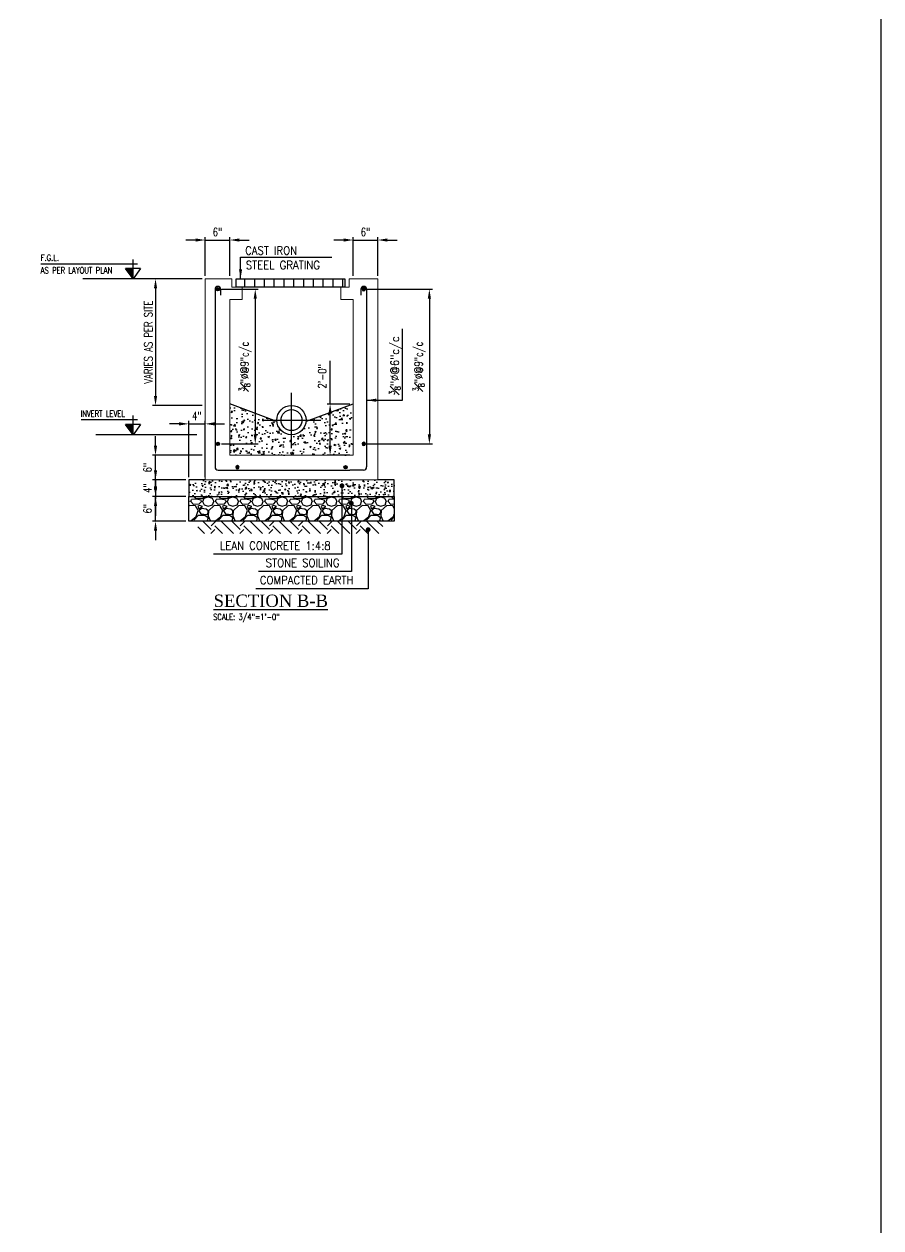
# Model space of a CAD drawing. Header units: feet. Extents: x 50754 to 76410, y 49660 to 67674.
# Drawn here: x 56347.3 to 56555.8, y 67088.2 to 67381.2 of the extents above; entities that cross this region are included whole.
import ezdxf

# ---------------------------------------------------------------- set-up
doc = ezdxf.new("R2010")
doc.units = ezdxf.units.FT
doc.header["$PDMODE"] = 32
for name, color, linetype in [('A-TYP-H-TEXT', 2, 'Continuous'), ('A-TYP-ST-LEVEL', 1, 'Continuous'), ('axis', 8, 'Continuous'), ('BEAM', 2, 'Continuous'), ('BOT-STEEL', 6, 'Continuous'), ('dim', 1, 'Continuous'), ('hatch', 8, 'Continuous'), ('PL', 1, 'Continuous'), ('S-BLOWUP COLUMN', 4, 'Continuous'), ('Sewer Details Hatch', 1, 'Continuous'), ('Sewer Details Pipes', 4, 'Continuous'), ('WALL HATCH EXIST', 253, 'Continuous'), ('Water Supply Details Text', 3, 'Continuous'), ('X Line', 1, 'Continuous')]:
    doc.layers.add(name, color=color, linetype=linetype)
doc.styles.add('HADINGS', font='times.ttf')
doc.styles.add('rizwan', font='romans.shx', dxfattribs={"width": 0.75})
doc.styles.add('ROMANS', font='romans.shx', dxfattribs={"width": 0.9})
doc.styles.add('STYLE4', font='romans.shx')
doc.dimstyles.new('STYLE-64', dxfattribs={"dimscale": 64, "dimtxt": 0.09375, "dimasz": 0.09375, "dimexe": 0.0625, "dimexo": 0.0625, "dimgap": 0.03125, "dimtad": 1, "dimzin": 3, "dimdsep": 46, "dimlunit": 4, "dimtxsty": 'rizwan', "dimcen": 0.125, "dimdle": 4, "dimclrd": 1, "dimclre": 1, "dimclrt": 2, "dimadec": 0, "dimazin": 0, "dimtfac": 0.5, "dimtix": 1, "dimtmove": 2, "dimatfit": 3, "dimfxl": 1, "dimfrac": 1, "dimtolj": 1, "dimtzin": 3, "dimarcsym": 0})

# ---------------------------------------------------------------- blocks, each defined once
blk = doc.blocks.new('*D112')
at = {"layer": 'Defpoints', "color": 0, "ltscale": 1.5, "transparency": 16777216}
for p in [(56397.4, 67328.64), (56391.4, 67319.19), (56397.4, 67319.19)]:
    blk.add_point(p, dxfattribs=at)
at = {"layer": 'dim', "color": 1, "lineweight": -2, "ltscale": 1.5, "transparency": 16777216}
for p, q in [((56389.06, 67328.64), (56386.71, 67328.64)), ((56391.4, 67319.91), (56391.4, 67329.36)), ((56391.4, 67328.64), (56397.4, 67328.64)), ((56397.4, 67319.91), (56397.4, 67329.36)), ((56399.75, 67328.64), (56402.09, 67328.64))]:
    blk.add_line(p, q, dxfattribs=at)
at = {"layer": 'dim', "color": 1, "ltscale": 1.5, "transparency": 16777216}
for points in [[(56389.06, 67329.03), (56389.06, 67328.24), (56391.4, 67328.64)], [(56399.75, 67329.03), (56399.75, 67328.24), (56397.4, 67328.64)]]:
    blk.add_solid(points, dxfattribs=at)
at = {"layer": 'dim', "color": 2, "ltscale": 1.5, "transparency": 16777216, "insert": (56394.4, 67330.58), "char_height": 2, "attachment_point": 5, "style": 'rizwan'}
blk.add_mtext('\\A1;6"', dxfattribs=at)
blk = doc.blocks.new('*D113')
at = {"layer": 'Defpoints', "color": 0, "ltscale": 1.5, "transparency": 16777216}
for p in [(56433.4, 67328.64), (56427.4, 67319.19), (56433.4, 67319.19)]:
    blk.add_point(p, dxfattribs=at)
at = {"layer": 'dim', "color": 1, "lineweight": -2, "ltscale": 1.5, "transparency": 16777216}
for p, q in [((56425.06, 67328.64), (56422.71, 67328.64)), ((56427.4, 67319.91), (56427.4, 67329.36)), ((56427.4, 67328.64), (56433.4, 67328.64)), ((56433.4, 67319.91), (56433.4, 67329.36)), ((56435.75, 67328.64), (56438.09, 67328.64))]:
    blk.add_line(p, q, dxfattribs=at)
at = {"layer": 'dim', "color": 1, "ltscale": 1.5, "transparency": 16777216}
for points in [[(56425.06, 67329.03), (56425.06, 67328.24), (56427.4, 67328.64)], [(56435.75, 67329.03), (56435.75, 67328.24), (56433.4, 67328.64)]]:
    blk.add_solid(points, dxfattribs=at)
at = {"layer": 'dim', "color": 2, "ltscale": 1.5, "transparency": 16777216, "insert": (56430.4, 67330.58), "char_height": 2, "attachment_point": 5, "style": 'rizwan'}
blk.add_mtext('\\A1;6"', dxfattribs=at)
blk = doc.blocks.new('*D114')
at = {"layer": 'Defpoints', "color": 0, "ltscale": 1.5, "transparency": 16777216}
for p in [(56391.4, 67319.19), (56379.32, 67288.38), (56391.4, 67288.38)]:
    blk.add_point(p, dxfattribs=at)
at = {"layer": 'dim', "color": 1, "lineweight": -2, "ltscale": 1.5, "transparency": 16777216}
for p, q in [((56390.68, 67319.19), (56378.6, 67319.19)), ((56379.32, 67316.85), (56379.32, 67290.72)), ((56390.68, 67288.38), (56378.6, 67288.38))]:
    blk.add_line(p, q, dxfattribs=at)
at = {"layer": 'dim', "color": 1, "ltscale": 1.5, "transparency": 16777216}
for points in [[(56378.93, 67316.85), (56379.71, 67316.85), (56379.32, 67319.19)], [(56378.93, 67290.72), (56379.71, 67290.72), (56379.32, 67288.38)]]:
    blk.add_solid(points, dxfattribs=at)
at = {"layer": 'dim', "color": 2, "ltscale": 1.5, "transparency": 16777216, "insert": (56377.57, 67303.79), "char_height": 2, "attachment_point": 5, "rotation": 90, "style": 'rizwan'}
blk.add_mtext('\\A1;VARIES AS PER SITE', dxfattribs=at)
blk = doc.blocks.new('*D115')
at = {"layer": 'Defpoints', "color": 0, "ltscale": 1.5, "transparency": 16777216}
for p in [(56379.32, 67276.25), (56391.4, 67276.25), (56387.4, 67270.25)]:
    blk.add_point(p, dxfattribs=at)
at = {"layer": 'dim', "color": 1, "lineweight": -2, "ltscale": 1.5, "transparency": 16777216}
for p, q in [((56379.32, 67278.59), (56379.32, 67280.94)), ((56390.68, 67276.25), (56378.6, 67276.25)), ((56379.32, 67270.25), (56379.32, 67276.25)), ((56386.68, 67270.25), (56378.6, 67270.25)), ((56379.32, 67267.9), (56379.32, 67265.56))]:
    blk.add_line(p, q, dxfattribs=at)
at = {"layer": 'dim', "color": 1, "ltscale": 1.5, "transparency": 16777216}
for points in [[(56378.93, 67278.59), (56379.71, 67278.59), (56379.32, 67276.25)], [(56378.93, 67267.9), (56379.71, 67267.9), (56379.32, 67270.25)]]:
    blk.add_solid(points, dxfattribs=at)
at = {"layer": 'dim', "color": 2, "ltscale": 1.5, "transparency": 16777216, "insert": (56377.38, 67273.25), "char_height": 2, "attachment_point": 5, "rotation": 90, "style": 'rizwan'}
blk.add_mtext('\\A1;6"', dxfattribs=at)
blk = doc.blocks.new('*D116')
at = {"layer": 'Defpoints', "color": 0, "ltscale": 1.5, "transparency": 16777216}
for p in [(56387.4, 67270.25), (56379.32, 67266.25), (56387.4, 67266.25)]:
    blk.add_point(p, dxfattribs=at)
at = {"layer": 'dim', "color": 1, "lineweight": -2, "ltscale": 1.5, "transparency": 16777216}
for p, q in [((56379.32, 67272.59), (56379.32, 67274.94)), ((56386.68, 67270.25), (56378.6, 67270.25)), ((56379.32, 67270.25), (56379.32, 67266.25)), ((56386.68, 67266.25), (56378.6, 67266.25)), ((56379.32, 67263.9), (56379.32, 67261.56))]:
    blk.add_line(p, q, dxfattribs=at)
at = {"layer": 'dim', "color": 1, "ltscale": 1.5, "transparency": 16777216}
for points in [[(56378.93, 67272.59), (56379.71, 67272.59), (56379.32, 67270.25)], [(56378.93, 67263.9), (56379.71, 67263.9), (56379.32, 67266.25)]]:
    blk.add_solid(points, dxfattribs=at)
at = {"layer": 'dim', "color": 2, "ltscale": 1.5, "transparency": 16777216, "insert": (56377.38, 67268.25), "char_height": 2, "attachment_point": 5, "rotation": 90, "style": 'rizwan'}
blk.add_mtext('\\A1;4"', dxfattribs=at)
blk = doc.blocks.new('A$C76BB0DB5')
at = {"layer": 'BOT-STEEL', "ltscale": 0.05}
h = blk.add_hatch(color=256, dxfattribs=at)
h.dxf.hatch_style = 1
h.paths.add_polyline_path([(-0.75, 0, 1), (0.75, 0, 1)])
blk.add_circle((0, 0), 0.75, dxfattribs=at)
blk = doc.blocks.new('*D117')
at = {"layer": 'Defpoints', "color": 0, "ltscale": 1.5, "transparency": 16777216}
for p in [(56391.4, 67283.9), (56387.4, 67270.25), (56391.4, 67270.25)]:
    blk.add_point(p, dxfattribs=at)
at = {"layer": 'dim', "color": 1, "lineweight": -2, "ltscale": 1.5, "transparency": 16777216}
for p, q in [((56385.06, 67283.9), (56382.71, 67283.9)), ((56387.4, 67270.97), (56387.4, 67284.62)), ((56387.4, 67283.9), (56391.4, 67283.9)), ((56391.4, 67270.97), (56391.4, 67284.62)), ((56393.75, 67283.9), (56396.09, 67283.9))]:
    blk.add_line(p, q, dxfattribs=at)
at = {"layer": 'dim', "color": 1, "ltscale": 1.5, "transparency": 16777216}
for points in [[(56385.06, 67284.29), (56385.06, 67283.51), (56387.4, 67283.9)], [(56393.75, 67284.29), (56393.75, 67283.51), (56391.4, 67283.9)]]:
    blk.add_solid(points, dxfattribs=at)
at = {"layer": 'dim', "color": 2, "ltscale": 1.5, "transparency": 16777216, "insert": (56389.4, 67285.84), "char_height": 2, "attachment_point": 5, "style": 'rizwan'}
blk.add_mtext('\\A1;4"', dxfattribs=at)
blk = doc.blocks.new('*D118')
at = {"layer": 'Defpoints', "color": 0, "ltscale": 1.5, "transparency": 16777216}
for p in [(56394.67, 67316.68), (56394.67, 67279.03), (56403.58, 67279.03)]:
    blk.add_point(p, dxfattribs=at)
at = {"layer": 'dim', "color": 1, "lineweight": -2, "ltscale": 1.5, "transparency": 16777216}
for p, q in [((56395.39, 67316.68), (56404.3, 67316.68)), ((56403.58, 67314.33), (56403.58, 67281.37)), ((56395.39, 67279.03), (56404.3, 67279.03))]:
    blk.add_line(p, q, dxfattribs=at)
at = {"layer": 'dim', "color": 1, "ltscale": 1.5, "transparency": 16777216}
for points in [[(56403.19, 67314.33), (56403.97, 67314.33), (56403.58, 67316.68)], [(56403.19, 67281.37), (56403.97, 67281.37), (56403.58, 67279.03)]]:
    blk.add_solid(points, dxfattribs=at)
at = {"layer": 'dim', "color": 2, "ltscale": 1.5, "transparency": 16777216, "insert": (56401.1, 67297.85), "char_height": 2, "attachment_point": 5, "rotation": 90, "style": 'rizwan'}
blk.add_mtext('\\A1;{\\H0.7x;\\S3#8;\\H1.4286x;"%%C@9"c/c}', dxfattribs=at)
blk = doc.blocks.new('*D119')
at = {"layer": 'Defpoints', "color": 0, "ltscale": 1.5, "transparency": 16777216}
for p in [(56429.59, 67316.68), (56429.59, 67279.03), (56445.95, 67279.03)]:
    blk.add_point(p, dxfattribs=at)
at = {"layer": 'dim', "color": 1, "lineweight": -2, "ltscale": 1.5, "transparency": 16777216}
for p, q in [((56430.31, 67316.68), (56446.67, 67316.68)), ((56445.95, 67314.33), (56445.95, 67281.37)), ((56430.31, 67279.03), (56446.67, 67279.03))]:
    blk.add_line(p, q, dxfattribs=at)
at = {"layer": 'dim', "color": 1, "ltscale": 1.5, "transparency": 16777216}
for points in [[(56445.55, 67314.33), (56446.34, 67314.33), (56445.95, 67316.68)], [(56445.55, 67281.37), (56446.34, 67281.37), (56445.95, 67279.03)]]:
    blk.add_solid(points, dxfattribs=at)
at = {"layer": 'dim', "color": 2, "ltscale": 1.5, "transparency": 16777216, "insert": (56443.46, 67297.85), "char_height": 2, "attachment_point": 5, "rotation": 90, "style": 'rizwan'}
blk.add_mtext('\\A1;{\\H0.7x;\\S3#8;\\H1.4286x;"%%C@9"c/c}', dxfattribs=at)
blk = doc.blocks.new('*D120')
at = {"layer": 'Defpoints', "color": 0, "ltscale": 1.5, "transparency": 16777216}
for p in [(56379.32, 67266.25), (56387.4, 67266.25), (56387.4, 67260.25)]:
    blk.add_point(p, dxfattribs=at)
at = {"layer": 'dim', "color": 1, "lineweight": -2, "ltscale": 1.5, "transparency": 16777216}
for p, q in [((56379.32, 67268.59), (56379.32, 67270.94)), ((56386.68, 67266.25), (56378.6, 67266.25)), ((56379.32, 67260.25), (56379.32, 67266.25)), ((56386.68, 67260.25), (56378.6, 67260.25)), ((56379.32, 67257.9), (56379.32, 67255.56))]:
    blk.add_line(p, q, dxfattribs=at)
at = {"layer": 'dim', "color": 1, "ltscale": 1.5, "transparency": 16777216}
for points in [[(56378.93, 67268.59), (56379.71, 67268.59), (56379.32, 67266.25)], [(56378.93, 67257.9), (56379.71, 67257.9), (56379.32, 67260.25)]]:
    blk.add_solid(points, dxfattribs=at)
at = {"layer": 'dim', "color": 2, "ltscale": 1.5, "transparency": 16777216, "insert": (56377.38, 67263.25), "char_height": 2, "attachment_point": 5, "rotation": 90, "style": 'rizwan'}
blk.add_mtext('\\A1;6"', dxfattribs=at)
blk = doc.blocks.new('*D131')
at = {"layer": 'Defpoints', "color": 0, "ltscale": 1.5, "transparency": 16777216}
for p in [(56427.33, 67288.72), (56421.8, 67276.25), (56427.33, 67276.25)]:
    blk.add_point(p, dxfattribs=at)
at = {"layer": 'dim', "color": 1, "lineweight": -2, "ltscale": 1.5, "transparency": 16777216}
for p, q in [((56421.8, 67288.72), (56421.8, 67299.24)), ((56426.61, 67288.72), (56421.08, 67288.72)), ((56421.8, 67278.59), (56421.8, 67286.37)), ((56426.61, 67276.25), (56421.08, 67276.25))]:
    blk.add_line(p, q, dxfattribs=at)
at = {"layer": 'dim', "color": 1, "ltscale": 1.5, "transparency": 16777216}
for points in [[(56421.4, 67286.37), (56422.19, 67286.37), (56421.8, 67288.72)], [(56421.4, 67278.59), (56422.19, 67278.59), (56421.8, 67276.25)]]:
    blk.add_solid(points, dxfattribs=at)
at = {"layer": 'dim', "color": 2, "ltscale": 1.5, "transparency": 16777216, "insert": (56419.86, 67295.45), "char_height": 2, "attachment_point": 5, "rotation": 90, "style": 'rizwan'}
blk.add_mtext('\\A1;2\'-0"', dxfattribs=at)

msp = doc.modelspace()

# ---------------------------------------------------------------- hatches: boundary and pattern name
at = {"layer": 'A-TYP-ST-LEVEL', "linetype": 'Continuous', "ltscale": 1.5}
for points in [[(56372.0363, 67321.72598), (56373.86594, 67321.72598), (56373.86594, 67319.19467)], [(56372.0363, 67283.77941), (56373.86594, 67283.77941), (56373.86594, 67281.2481)]]:
    msp.add_hatch(color=1, dxfattribs=at).paths.add_polyline_path(points)
at = {"layer": 'BEAM'}
h = msp.add_hatch(dxfattribs=at)
h.set_pattern_fill('AR-CONC', color=252, scale=0.5, style=0)
h.set_pattern_definition([(50, (57756.314, 64257.3092), (3.586301, -0.3137607), [0.375, -4.125]), (355, (57756.314, 64257.3092), (-0.6937567, 3.7609607), [0.3, -3.3]), (100.45144, (57756.613, 64257.283), (2.8925442, 3.4472), [0.318701, -3.5057106]), (46.1842, (57756.314, 64258.309), (5.3362067, -0.8275964), [0.5625, -6.1875]), (96.63564, (57756.759, 64258.24), (4.67331, 4.870593), [0.478052, -5.258569]), (351.18416, (57756.314, 64258.309), (4.67331, 4.870593), [0.45, -4.95]), (21, (57756.814, 64258.0592), (2.9845353, -2.0130945), [0.375, -4.125]), (326, (57756.814, 64258.0592), (1.2165767, 3.6257502), [0.3, -3.3]), (71.45144, (57757.0628, 64257.8914), (4.201112, 1.6126558), [0.318701, -3.5057106]), (37.5, (57756.314, 64257.3092), (0.0607993, 1.66446927), [0, -3.26, 0, -3.35, 0, -3.3125]), (7.5, (57756.314, 64257.3092), (1.3153477, 1.9720586), [0, -1.91, 0, -3.185, 0, -1.2625]), (327.5, (57755.199, 64257.3092), (2.6691122, -0.11277436), [0, -1.25, 0, -3.9, 0, -5.175]), (317.5, (57754.699, 64257.3092), (2.9159308, 0.5005249), [0, -1.625, 0, -2.59, 0, -3.675])])
h.paths.add_polyline_path([(56427.40217, 67276.2481), (56427.40217, 67288.7435), (56415.95387, 67284.50109, -0.915897262), (56408.85047, 67284.50109), (56397.40217, 67288.7435), (56397.40217, 67276.2481)])
h = msp.add_hatch(dxfattribs=at)
h.set_pattern_fill('AR-CONC', color=252, scale=0.416667, style=0)
h.set_pattern_definition([(50, (55304.4183, 65171.3706), (2.988584, -0.2614672), [0.3125, -3.4375]), (355, (55304.4183, 65171.3706), (-0.5781306, 3.134134), [0.25, -2.75]), (100.45144, (55304.6673, 65171.3488), (2.4104535, 2.8726666), [0.265584, -2.9214255]), (46.1842, (55304.4183, 65172.204), (4.446839, -0.6896637), [0.46875, -5.15625]), (96.63564, (55304.789, 65172.1465), (3.894425, 4.0588275), [0.398376, -4.382141]), (351.18416, (55304.4183, 65172.204), (3.894425, 4.0588275), [0.375, -4.125]), (21, (55304.835, 65171.9956), (2.4871127, -1.6775787), [0.3125, -3.4375]), (326, (55304.835, 65171.9956), (1.013814, 3.0214585), [0.25, -2.75]), (71.45144, (55305.0422, 65171.8558), (3.5009266, 1.3438798), [0.265584, -2.9214255]), (37.5, (55304.4183, 65171.3706), (0.05066606, 1.38705772), [0, -2.7166667, 0, -2.7916667, 0, -2.7604167]), (7.5, (55304.4183, 65171.3706), (1.0961231, 1.6433821), [0, -1.5916667, 0, -2.6541667, 0, -1.0520833]), (327.5, (55303.4891, 65171.3706), (2.22426015, -0.09397863), [0, -1.0416667, 0, -3.25, 0, -4.3125]), (317.5, (55303.0724, 65171.3706), (2.4299424, 0.4171041), [0, -1.3541667, 0, -2.1583333, 0, -3.0625])])
h.paths.add_polyline_path([(56437.40217, 67266.2481), (56437.40217, 67270.2481), (56424.29151, 67270.2481), (56391.40217, 67270.2481), (56387.40217, 67270.2481), (56387.40217, 67266.2481)])
h = msp.add_hatch(dxfattribs=at)
h.set_pattern_fill('EARTH', color=252, scale=20, angle=45, style=0)
h.set_pattern_definition([(45, (-159034.282, 21473.942), (4e-16, 7.07106781), [5, -5]), (45, (-159035.608, 21475.268), (4e-16, 7.07106781), [5, -5]), (45, (-159036.9336, 21476.5937), (4e-16, 7.07106781), [5, -5]), (135, (-159036.9336, 21477.4776), (-7.07106781, 9e-16), [5, -5]), (135, (-159035.608, 21478.8034), (-7.07106781, 9e-16), [5, -5]), (135, (-159034.282, 21480.129), (-7.07106781, 9e-16), [5, -5])])
h.paths.add_polyline_path([(56434.62008, 67260.2481), (56432.73877, 67260.2481), (56389.6036, 67260.2481), (56389.6036, 67257.2481), (56434.62008, 67257.2481)])
at = {"layer": 'hatch'}
h = msp.add_hatch(dxfattribs=at)
h.set_pattern_fill('GRAVEL', color=252, scale=6)
h.set_pattern_definition([(228.012788, (56894.431, 65476.96106), (-48, -54), [0.807216, -79.914528]), (184.96974, (56893.891, 65476.36106), (72, 6), [1.385208, -137.135549]), (132.510447, (56892.511, 65476.24106), (60, -66), [0.976728, -96.696196]), (267.273689, (56890.171, 65474.74106), (6, 120), [1.261428, -124.881348]), (292.833654, (56890.111, 65473.48106), (-30, 72), [1.23693, -122.456239]), (357.273689, (56890.591, 65472.34106), (-120, 6), [1.261428, -124.881348]), (37.69424, (56891.851, 65472.28106), (-78, -60), [1.668174, -165.149091]), (72.255328, (56893.171, 65473.30106), (42, 132), [1.574928, -155.917929]), (121.429566, (56893.651, 65474.80106), (-48, 78), [1.2657, -125.304439]), (175.236358, (56892.991, 65475.88106), (66, -6), [1.444992, -70.804575]), (222.397438, (56891.551, 65476.00106), (-72, -66), [1.868688, -185.00025]), (138.814075, (56896.111, 65474.68106), (-42, 36), [0.637806, -63.143069]), (171.469234, (56895.631, 65475.10106), (78, -12), [1.213422, -120.129068]), (225, (56894.431, 65475.281), (-7e-16, -6), [0.848526, -7.636755]), (203.19859, (56894.011, 65476.00106), (30, 12), [0.456948, -45.23769]), (291.80141, (56893.591, 65475.821), (-6, 18), [0.646218, -31.66477]), (30.963757, (56893.831, 65475.2211), (18, 12), [1.049574, -33.936137]), (161.56505, (56894.731, 65475.761), (12, -6), [0.758946, -18.21472]), (16.38954, (56890.111, 65475.82106), (60, 18), [1.0632, -105.25707]), (70.346176, (56891.131, 65476.12106), (-24, -66), [0.891966, -88.304446]), (293.19859, (56894.731, 65476.96106), (-12, 30), [0.91389, -44.780749]), (343.61046, (56895.091, 65476.12106), (-60, 18), [1.0632, -105.25707]), (339.443955, (56890.111, 65472.10106), (-30, 12), [1.02528, -50.238742]), (294.77514, (56891.071, 65471.74106), (-30, 66), [0.859068, -85.047858]), (66.80141, (56894.791, 65470.96106), (12, 30), [0.91389, -44.780749]), (17.354025, (56895.151, 65471.80106), (-78, -24), [1.005786, -99.572542]), (69.443955, (56891.851, 65470.96106), (-12, -30), [0.51264, -50.751382]), (101.30993, (56894.431, 65470.961), (-6, 24), [0.30594, -30.288177]), (165.96376, (56894.371, 65471.261), (18, -6), [1.23693, -23.501704]), (186.009006, (56893.171, 65471.56106), (60, 6), [1.1463, -113.483539]), (303.69007, (56893.831, 65474.681), (-6, 12), [0.865332, -20.767976]), (353.157227, (56894.311, 65473.96106), (102, -12), [1.510764, -149.565376]), (60.945396, (56895.811, 65473.78106), (-24, -42), [0.617736, -61.156045]), (90, (56896.111, 65474.321), (-6, 6), [0.36, -5.64]), (120.256437, (56893.051, 65471.74106), (24, -42), [0.833544, -82.52112]), (48.012788, (56892.631, 65472.46106), (48, 54), [1.614432, -79.107312]), (0, (56893.711, 65473.661), (6, 6), [1.56, -4.44]), (325.304846, (56895.271, 65473.66106), (60, -42), [0.948684, -93.919646]), (254.054604, (56896.051, 65473.12106), (-6, -24), [0.873612, -42.807047]), (207.645975, (56895.811, 65472.28106), (-114, -60), [1.42239, -140.816845]), (175.426079, (56894.551, 65471.62106), (-78, 6), [1.504794, -148.97444])])
h.paths.add_polyline_path([(56437.40217, 67266.2481), (56387.40217, 67266.2481), (56387.40217, 67260.2481), (56437.40217, 67260.2481)])
at = {"layer": 'WALL HATCH EXIST', "linetype": 'ByBlock', "ltscale": 0.005}
h = msp.add_hatch(dxfattribs=at)
h.set_pattern_fill('ANSI31', color=8, scale=0.75, angle=45)
h.set_pattern_definition([(90, (-2437.2297, 4597.8953), (-2.38125, 4e-16), [])])
h.paths.add_polyline_path([(56410.92549, 67319.19467), (56425.40217, 67319.19467), (56425.40217, 67317.19467), (56398.90217, 67317.19467), (56398.90217, 67319.19467)])

# ---------------------------------------------------------------- linework, layer by layer
at = {"layer": 'A-TYP-ST-LEVEL', "color": 3, "linetype": 'Continuous', "ltscale": 1.5}
for p, q in [((56374.93261, 67322.79265), (56351.38139, 67322.79265)), ((56373.86594, 67319.19467), (56373.86594, 67323.85932)), ((56375.69559, 67321.72598), (56372.0363, 67321.72598)), ((56375.69559, 67321.72598), (56373.86594, 67319.19467)), ((56374.93261, 67284.84607), (56361.23633, 67284.84607)), ((56375.69559, 67283.77941), (56372.0363, 67283.77941)), ((56373.86594, 67281.2481), (56373.86594, 67285.91274)), ((56375.69559, 67283.77941), (56373.86594, 67281.2481))]:
    msp.add_line(p, q, dxfattribs=at)
at = {"layer": 'A-TYP-ST-LEVEL', "linetype": 'Continuous', "ltscale": 1.5}
for p, q in [((56373.86594, 67319.19467), (56372.0363, 67321.72598)), ((56373.86594, 67281.2481), (56372.0363, 67283.77941))]:
    msp.add_line(p, q, dxfattribs=at)
at = {"layer": 'Defpoints', "color": 0, "linetype": 'ByBlock', "ltscale": 0.005}
msp.add_lwpolyline([(54936.69431, 67674.1314), (56555.80719, 67674.1314), (56555.80719, 66502.34911), (54936.69431, 66502.34911)], close=True, dxfattribs=at)
at = {"layer": 'PL'}
for points in [[(56391.40217, 67270.2481), (56387.40217, 67270.2481), (56387.40217, 67266.2481), (56437.40217, 67266.2481), (56437.40217, 67270.2481), (56433.40217, 67270.2481)], [(56437.40217, 67266.2481), (56437.40217, 67260.2481), (56387.40217, 67260.2481), (56387.40217, 67266.2481)]]:
    msp.add_lwpolyline(points, dxfattribs=at)
at = {"layer": 'S-BLOWUP COLUMN', "color": 6}
for p, q in [((56393.80368, 67316.67784), (56393.80368, 67273.41867)), ((56395.16294, 67316.67784), (56395.16294, 67315.18567)), ((56429.31131, 67316.67784), (56429.31131, 67315.18567)), ((56430.67057, 67316.67784), (56430.67057, 67273.41867)), ((56394.55368, 67272.66867), (56426.60581, 67272.66867)), ((56429.92057, 67272.66867), (56426.60581, 67272.66867))]:
    msp.add_line(p, q, dxfattribs=at)
for centre, radius, start, end in [((56394.48331, 67316.67784), 0.67963, 0, 180), ((56429.99094, 67316.67784), 0.67963, 0, 180), ((56394.55368, 67273.41867), 0.75, 180, 270), ((56429.92057, 67273.41867), 0.75, 270, 0)]:
    msp.add_arc(centre, radius, start, end, dxfattribs=at)
at = {"layer": 'Sewer Details Hatch'}
msp.add_lwpolyline([(56410.92549, 67319.19467), (56425.40217, 67319.19467), (56425.40217, 67317.19467), (56398.90217, 67317.19467), (56398.90217, 67319.19467), (56410.92549, 67319.19467)], dxfattribs=at)
at = {"layer": 'Sewer Details Pipes'}
for p, q in [((56412.40217, 67277.99318), (56412.40217, 67291.48499)), ((56405.27135, 67284.81351), (56419.533, 67284.81351))]:
    msp.add_line(p, q, dxfattribs=at)
at = {"layer": 'Water Supply Details Text', "color": 3, "lineweight": 0}
for p, q in [((56433.40217, 67319.19467), (56426.40217, 67319.19467)), ((56400.40217, 67317.19467), (56400.40217, 67314.19467)), ((56424.40217, 67317.19467), (56424.40217, 67314.19467)), ((56397.40217, 67276.2481), (56397.40217, 67314.19467)), ((56400.40217, 67314.19467), (56397.40217, 67314.19467)), ((56424.40217, 67314.19467), (56427.40217, 67314.19467)), ((56427.40217, 67314.19467), (56427.40217, 67276.2481)), ((56427.40217, 67276.2481), (56397.40217, 67276.2481))]:
    msp.add_line(p, q, dxfattribs=at)
for points in [[(56397.90217, 67319.19467), (56391.40217, 67319.19467), (56391.40217, 67270.2481), (56433.40217, 67270.2481), (56433.40217, 67319.19467)], [(56397.90217, 67317.19467), (56397.90217, 67319.19467)], [(56426.40217, 67317.19467), (56426.40217, 67319.19467)], [(56397.90217, 67317.19467), (56400.40217, 67317.19467)], [(56426.40217, 67317.19467), (56424.40217, 67317.19467)]]:
    msp.add_lwpolyline(points, dxfattribs=at)
at = {"layer": 'X Line'}
for p, q in [((56390.57395, 67319.19467), (56361.62941, 67319.19467)), ((56408.85047, 67284.50109), (56397.40217, 67288.7435)), ((56427.32582, 67288.7152), (56415.95387, 67284.50109)), ((56389.40217, 67281.2481), (56364.76552, 67281.2481))]:
    msp.add_line(p, q, dxfattribs=at)
at = {"layer": 'X Line', "color": 4}
for radius in [3.56541, 2.54672]:
    msp.add_circle((56412.40217, 67284.81351), radius, dxfattribs=at)

# ---------------------------------------------------------------- block references
at = {"layer": 'axis', "ltscale": 0.05}
for p, xscale, yscale, zscale, rotation in [((56394.48331, 67316.67784), 0.5383333333301472, 0.5383333333301472, 0.5383333333301472, 21.02172352365977), ((56429.99094, 67316.67784), -0.5383333333301472, 0.5383333333301472, 0.5383333333301472, 338.9782764763402), ((56394.48331, 67279.02831), 0.5383333333301472, 0.5383333333301472, 0.5383333333301472, 21.02172352365977), ((56429.99094, 67279.02831), -0.5383333333301472, 0.5383333333301472, 0.5383333333301472, 338.9782764763402), ((56399.23847, 67273.36015), -0.5383333333301472, 0.5383333333301473, 0.5383333333301473, 158.9782764763402), ((56425.56588, 67273.36015), 0.5383333333301471, 0.5383333333301471, 0.5383333333301471, 201.0217235236598)]:
    msp.add_blockref('A$C76BB0DB5', p, dxfattribs=dict(at, xscale=xscale, yscale=yscale, zscale=zscale, rotation=rotation))

# ---------------------------------------------------------------- texts
at = {"layer": 'A-TYP-H-TEXT', "color": 3, "style": 'HADINGS'}
msp.add_text('%%USECTION B-B', height=3, dxfattribs=at).set_placement((56393.45887, 67239.35642))
at = {"layer": 'A-TYP-H-TEXT', "style": 'rizwan', "width": 0.75}
msp.add_text('SCALE: 3/4"=1\'-0"', height=1.5, dxfattribs=at).set_placement((56393.36049, 67236.17375))
at = {"layer": 'A-TYP-ST-LEVEL', "color": 2, "style": 'STYLE4', "width": 0.8}
for s, p in [('F.G.L.', (56351.39826, 67323.56745)), ('AS PER LAYOUT PLAN', (56351.39826, 67320.49464)), ('INVERT LEVEL', (56361.07198, 67285.62087))]:
    msp.add_text(s, height=1.5, dxfattribs=at).set_placement(p)
at = {"layer": 'dim', "color": 2, "style": 'ROMANS', "width": 0.9}
for s, p in [('CAST IRON', (56401.12147, 67325.06915)), ('STEEL GRATING', (56401.27726, 67321.54534))]:
    msp.add_text(s, height=2, dxfattribs=at).set_placement(p)
at = {"layer": 'dim', "color": 2, "ltscale": 1.5, "insert": (56437.66041, 67298.06574), "char_height": 2, "attachment_point": 5, "rotation": 90, "style": 'ROMANS'}
msp.add_mtext('\\A1;{\\H0.7x;\\S3#8;\\H1.4286x;"%%C@6"c/c}', dxfattribs=at)
at = {"layer": 'dim', "color": 2, "ltscale": 1.5, "char_height": 2, "attachment_point": 5, "style": 'ROMANS'}
for s, insert in [('\\A1;LEAN CONCRETE 1:4:8', (56408.45869, 67254.25883)), ('\\A1;STONE SOILING', (56415.11133, 67250.06793)), ('\\A1;COMPACTED EARTH', (56416.08999, 67245.87703))]:
    msp.add_mtext(s, dxfattribs=dict(at, insert=insert))

# ---------------------------------------------------------------- dimensions: what is measured, and where the dimension line sits
at = {"layer": 'dim', "ltscale": 1.5}
for base, p1, p2, picture, middle in [((56397.40217, 67328.63524), (56391.40217, 67319.19467), (56397.40217, 67319.19467), '*D112', (56394.40217, 67330.57571)), ((56433.40217, 67328.63524), (56427.40217, 67319.19467), (56433.40217, 67319.19467), '*D113', (56430.40217, 67330.57571)), ((56391.40217, 67283.89887), (56387.40217, 67270.2481), (56391.40217, 67270.2481), '*D117', (56389.40217, 67285.83935))]:
    dim = msp.add_linear_dim(base=base, p1=p1, p2=p2, dimstyle='STYLE-64', override={"dimscale": 24, "dimtxt": 0.083333, "dimasz": 0.097656, "dimexe": 0.03, "dimexo": 0.03, "dimtmove": 0}, dxfattribs=at)
    dim.commit()
    dim.dimension.update_dxf_attribs({"geometry": picture, "text_midpoint": middle})
for base, p1, p2, text, override, picture, middle in [((56379.32411, 67288.37893), (56391.40217, 67319.19467), (56391.40217, 67288.37893), 'VARIES AS PER SITE', {"dimscale": 24, "dimtxt": 0.083333, "dimasz": 0.097656, "dimexe": 0.03, "dimexo": 0.03}, '*D114', (56377.57411, 67303.7868)), ((56403.57963, 67279.02831), (56394.66751, 67316.67784), (56394.66751, 67279.02831), '{\\H0.7x;\\S3#8;\\H1.4286x;"%%C@9"c/c}', {"dimscale": 24, "dimtxt": 0.083333, "dimasz": 0.097656, "dimexe": 0.03, "dimexo": 0.03, "dimtmove": 0}, '*D118', (56401.09629, 67297.85307)), ((56445.94541, 67279.02831), (56429.58938, 67316.67784), (56429.58938, 67279.02831), '{\\H0.7x;\\S3#8;\\H1.4286x;"%%C@9"c/c}', {"dimscale": 24, "dimtxt": 0.083333, "dimasz": 0.097656, "dimexe": 0.03, "dimexo": 0.03, "dimtmove": 0}, '*D119', (56443.46207, 67297.85307))]:
    dim = msp.add_linear_dim(base=base, p1=p1, p2=p2, angle=90, text=text, dimstyle='STYLE-64', override=override, dxfattribs=at)
    dim.commit()
    dim.dimension.update_dxf_attribs({"geometry": picture, "text_midpoint": middle})
dim = msp.add_linear_dim(base=(56421.79552, 67276.2481), p1=(56427.32582, 67288.7152), p2=(56427.32582, 67276.2481), angle=90, text='2\'-0"', dimstyle='STYLE-64', override={"dimscale": 24, "dimtxt": 0.083333, "dimasz": 0.097656, "dimexe": 0.03, "dimexo": 0.03, "dimtmove": 0}, dxfattribs=at)
dim.commit()
dim.dimension.update_dxf_attribs({"geometry": '*D131', "text_midpoint": (56421.79552, 67295.45181), "dimtype": 160})
for base, p1, p2, angle, picture, middle in [((56379.32411, 67276.2481), (56387.40217, 67270.2481), (56391.40217, 67276.2481), 270, '*D115', (56377.38363, 67273.2481)), ((56379.32411, 67266.2481), (56387.40217, 67270.2481), (56387.40217, 67266.2481), 90, '*D116', (56377.38363, 67268.2481)), ((56379.32411, 67266.2481), (56387.40217, 67260.2481), (56387.40217, 67266.2481), 270, '*D120', (56377.38363, 67263.2481))]:
    dim = msp.add_linear_dim(base=base, p1=p1, p2=p2, angle=angle, dimstyle='STYLE-64', override={"dimscale": 24, "dimtxt": 0.083333, "dimasz": 0.097656, "dimexe": 0.03, "dimexo": 0.03, "dimtmove": 0}, dxfattribs=at)
    dim.commit()
    dim.dimension.update_dxf_attribs({"geometry": picture, "text_midpoint": middle})

# ---------------------------------------------------------------- leaders
for points, override in [([(56400.00769, 67319.19467), (56400.00769, 67324.45259), (56422.21389, 67324.45259)], {"dimscale": 24, "dimtxt": 0.083333, "dimasz": 0.097656, "dimexe": 0.03, "dimexo": 0.03, "dimtmove": 0}), ([(56430.67057, 67289.65632), (56439.40746, 67289.65632), (56439.40746, 67307.054)], {"dimscale": 24, "dimtxt": 0.083333, "dimasz": 0.097656, "dimexe": 0.03, "dimexo": 0.03, "dimtmove": 0}), ([(56424.68649, 67268.84429), (56424.68649, 67252.16876), (56393.43639, 67252.16876)], {"dimscale": 12, "dimtxt": 0.083333, "dimasz": 0.097656, "dimexe": 0.03, "dimexo": 0.03, "dimtmove": 0, "dimldrblk": 'Dot'}), ([(56426.96952, 67264.56566), (56426.96952, 67247.97786), (56404.4119, 67247.97786)], {"dimscale": 12, "dimtxt": 0.083333, "dimasz": 0.097656, "dimexe": 0.03, "dimexo": 0.03, "dimtmove": 0, "dimldrblk": 'Dot'}), ([(56431.0473, 67258.15845), (56431.0473, 67243.78695), (56403.75944, 67243.78695)], {"dimscale": 12, "dimtxt": 0.083333, "dimasz": 0.097656, "dimexe": 0.03, "dimexo": 0.03, "dimtmove": 0, "dimldrblk": 'Dot'})]:
    msp.add_leader(points, dimstyle='STYLE-64', override=override, dxfattribs=at)

doc.saveas('drawing.dxf')
